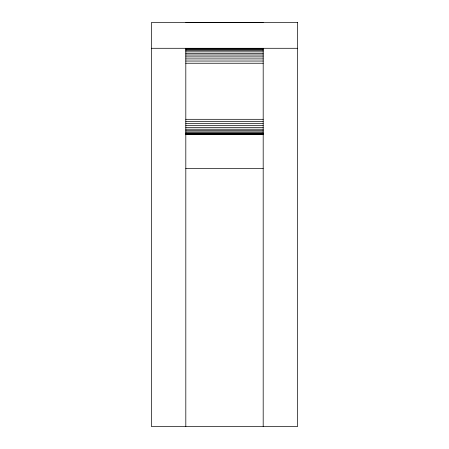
<?xml version="1.0" encoding="UTF-8"?>
<svg xmlns="http://www.w3.org/2000/svg" width="449" height="449" viewBox="0 0 449 449"><rect width="100%" height="100%" fill="white"/><g stroke="black" fill="none" stroke-linecap="round" stroke-linejoin="round"><path stroke-width="0.67" d="M185.824 22.467L263.193 22.489M151.425 48.29L297.575 48.29M185.813 48.441L263.187 48.441M185.813 48.879L263.187 48.879M185.813 49.603L263.187 49.603M185.813 50.597L263.187 50.597M185.813 51.848L263.187 51.848M185.813 53.33L263.187 53.33M185.813 55.019L263.187 55.019M185.813 56.888L263.187 56.888M185.813 58.909L263.187 58.909M185.813 61.036L263.187 61.036M185.813 63.242L263.187 63.242M185.813 119.311L263.187 119.311M185.813 121.516L263.187 121.516M185.813 123.649L263.187 123.649M185.813 125.664L263.187 125.664M185.813 127.533L263.187 127.533M185.813 129.222L263.187 129.222M185.813 130.71L263.187 130.71M185.813 131.955L263.187 131.955M185.813 132.949L263.187 132.949M185.813 133.673L263.187 133.673M185.813 134.111L263.187 134.111M185.813 134.262L263.187 134.262M185.813 168.644L263.187 168.644M263.187 48.29L263.187 426.55M185.813 48.29L185.813 426.55M297.575 22.501L151.425 22.501L151.425 426.55L297.575 426.55L297.575 22.501"/></g></svg>
